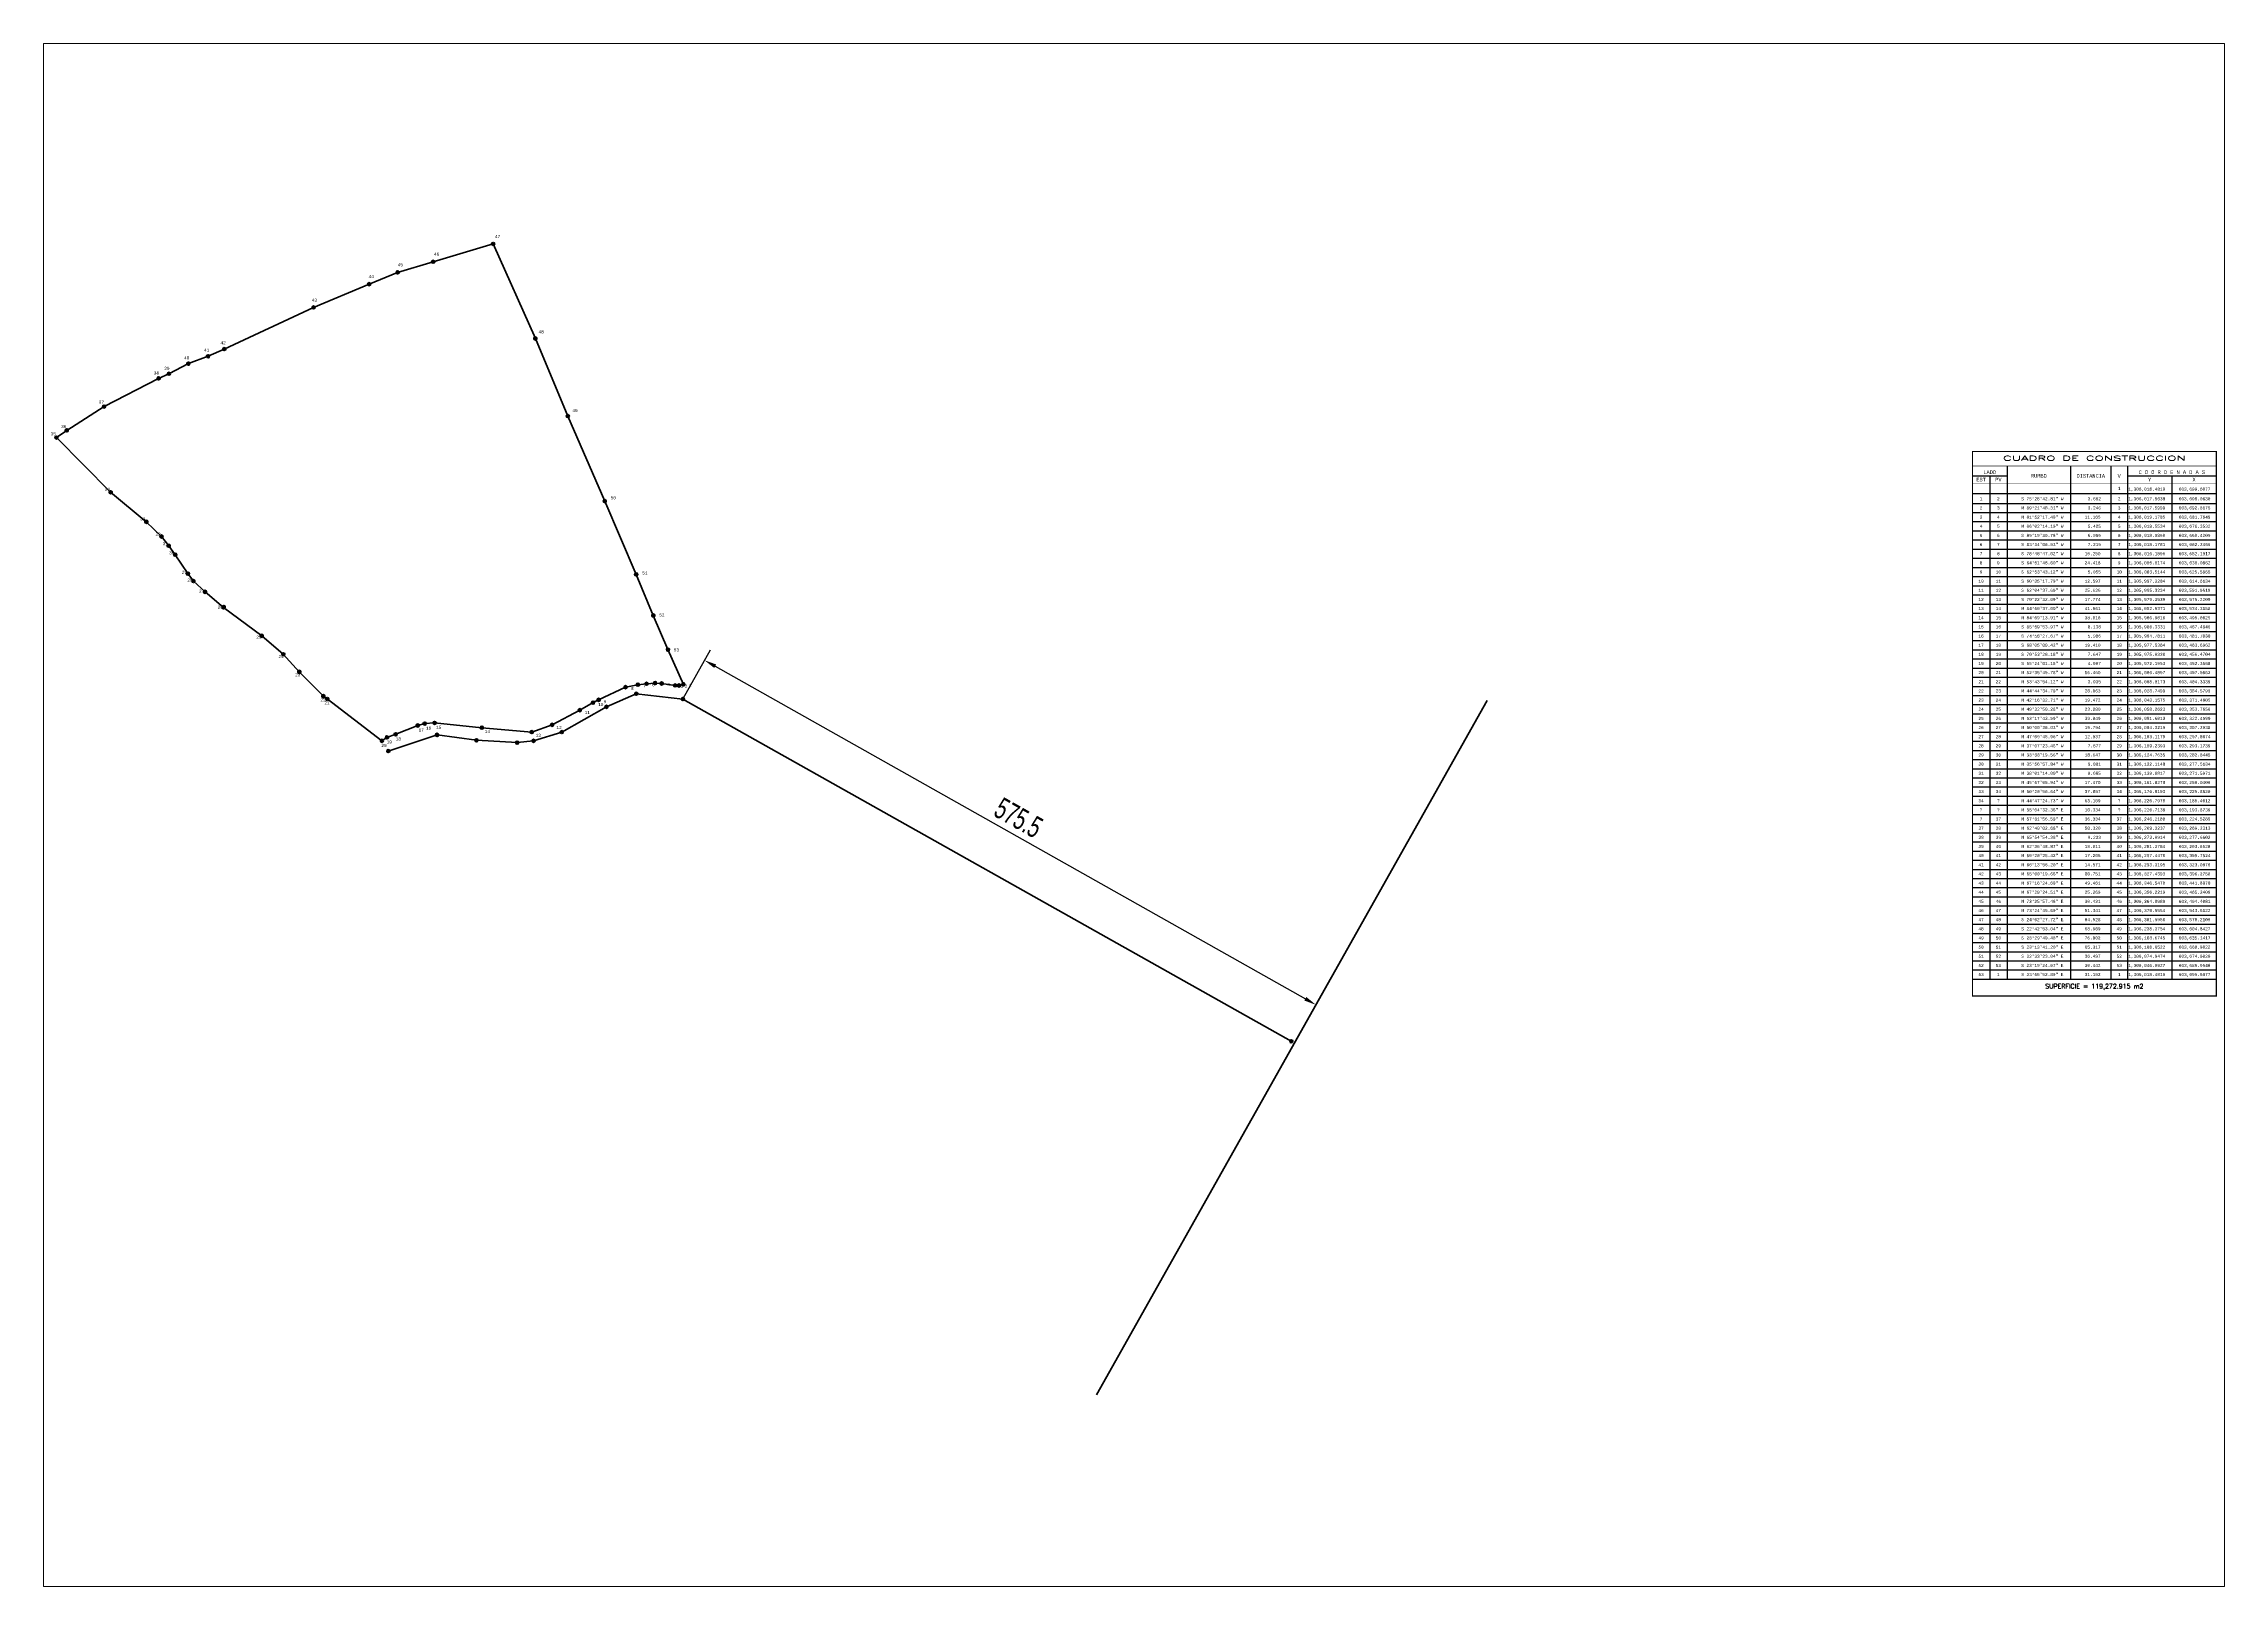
# Paper-space layout 'Layout1' of a CAD drawing. Header units: millimetres. Extents: x 30 to 267, y 21 to 189.
# The model-space entities are those that its viewports show. They can reach past a viewport. Long polylines and large blocks are cut down to what shows.
import ezdxf
from ezdxf.enums import TextEntityAlignment as Align

# ---------------------------------------------------------------- set-up
doc = ezdxf.new("R2010")
doc.units = ezdxf.units.MM
doc.header["$PDMODE"] = 32
doc.header["$PDSIZE"] = 2.5
doc.layers.get('0').update_dxf_attribs({"color": 1, "linetype": 'CONTINUOUS', "lineweight": 100})
doc.layers.get('Defpoints').update_dxf_attribs({"linetype": 'CONTINUOUS'})
for name, color, linetype in [('CVL_CUADCON', 1, 'CONTINUOUS'), ('CVL_CUADCON_LIN', 8, 'CONTINUOUS'), ('CVL_CUADCON_TIT', 1, 'CONTINUOUS'), ('CVL_CUADCON_TX', 2, 'CONTINUOUS'), ('CVL_PUNTO', 2, 'CONTINUOUS'), ('CVL_PUNTO_NUM', 2, 'CONTINUOUS')]:
    doc.layers.add(name, color=color, linetype=linetype)
doc.layers.add('Point', color=5, linetype='CONTINUOUS', lineweight=100)
doc.layers.add('Point_Name', color=1, linetype='CONTINUOUS', lineweight=100)
doc.styles.add('HUECA1', font='hueca1.shx')
doc.styles.add('MONOTXT4', font='monotxt4.shx')
doc.styles.get("Standard").update_dxf_attribs({"font": 'arial.ttf', "width": 0.65})
doc.dimstyles.new('ISO-25', dxfattribs={"dimtxt": 2.5, "dimasz": 2.5, "dimexe": 1.25, "dimexo": 0.625, "dimtad": 1, "dimtxsty": 'Standard', "dimcen": 2.5, "dimadec": 0, "dimazin": 0, "dimtfac": 1, "dimtmove": 0, "dimatfit": 3, "dimfxl": 1, "dimarcsym": 0})

# ---------------------------------------------------------------- blocks, each defined once
blk = doc.blocks.new('*D2')
at = {"color": 6, "lineweight": -2, "transparency": 16777216}
for p, q in [((603699.3, 1306006.8), (603721.9, 1306046.9)), ((603725.7, 1306033.3), (604209.7, 1305760.7)), ((604200.8, 1305724.5), (604223.3, 1305764.6))]:
    blk.add_line(p, q, dxfattribs=at)
at = {"color": 6, "transparency": 16777216}
for points in [[(603726.5, 1306034.8), (603724.9, 1306031.9), (603717, 1306038.2)], [(604210.5, 1305762.2), (604208.9, 1305759.3), (604218.4, 1305755.8)]]:
    blk.add_solid(points, dxfattribs=at)
at = {"layer": 'Defpoints', "color": 0, "transparency": 16777216}
for p in [(603699.3, 1306006.7), (604218.4, 1305755.8), (604200.7, 1305724.4)]:
    blk.add_point(p, dxfattribs=at)
at = {"color": 3, "transparency": 16777216, "insert": (603974.5, 1305909.1), "char_height": 17.5, "attachment_point": 5, "rotation": 330.6159}
blk.add_mtext('575.5', dxfattribs=at)

msp = doc.modelspace()

# ---------------------------------------------------------------- linework, layer by layer
at = {"color": 2, "elevation": 210.46}
msp.add_lwpolyline([(603699.61, 1306018.48), (603696.06, 1306017.56), (603692.82, 1306017.6), (603681.76, 1306019.18), (603676.35, 1306019.55), (603669.42, 1306018.99), (603662.25, 1306018.18), (603652.19, 1306016.19), (603630.09, 1306005.82), (603625.59, 1306003.51), (603614.61, 1305997.33), (603591.96, 1305985.32), (603575.22, 1305979.35), (603534.32, 1305982.94), (603495.6, 1305986.9), (603487.48, 1305986.33), (603481.7, 1305984.78), (603463.7, 1305977.54), (603456.47, 1305975.03), (603452.36, 1305972.2), (603407.51, 1306006.49), (603404.33, 1306008.82), (603384.58, 1306028.75), (603371.48, 1306043.16), (603353.77, 1306058.26), (603322.46, 1306081.6), (603307.29, 1306094.32), (603297.81, 1306103.12), (603293.17, 1306109.24), (603282.84, 1306124.76), (603277.51, 1306132.11), (603271.6, 1306139.68), (603259.04, 1306151.83), (603229.86, 1306176.01), (603185.4, 1306220.8), (603193.87, 1306226.71), (603224.53, 1306246.22), (603269.23, 1306269.32), (603277.66, 1306273.09), (603293.65, 1306281.38), (603309.75, 1306287.45), (603323.09, 1306293.32), (603396.28, 1306327.44), (603441.9, 1306346.55), (603465.24, 1306356.22), (603494.41, 1306364.9), (603543.61, 1306379.56), (603578.21, 1306301.99), (603604.84, 1306238.38), (603635.14, 1306168.67), (603660.9, 1306108.65), (603674.9, 1306074.95), (603686.95, 1306046.99), (603699.61, 1306018.48)], dxfattribs=at)
at = {"color": 3, "elevation": 221.37}
msp.add_lwpolyline([(603457.61, 1305963.83), (603497.57, 1305977.04), (603529.9, 1305972.67), (603563.28, 1305970.72), (603576.74, 1305972.19), (603599.87, 1305979.36), (603636.52, 1306000.08), (603660.98, 1306010.76), (603699.26, 1306006.48), (604198.19, 1305725.89)], dxfattribs=at)
at = {"color": 3}
msp.add_lwpolyline([(604038.31, 1305435.96), (604358.83, 1306005.17)], dxfattribs=at)
at = {"layer": 'CVL_CUADCON', "color": 1, "linetype": 'Continuous', "const_width": 1, "flags": 128}
msp.add_lwpolyline([(604756.85, 1306209.36), (604956.78, 1306209.36), (604956.78, 1305762.94), (604756.85, 1305762.94)], close=True, dxfattribs=at)
at = {"layer": 'CVL_CUADCON', "color": 1, "linetype": 'Continuous', "const_width": 0.375, "flags": 128}
for points in [[(604756.85, 1306197.49), (604956.78, 1306197.49)], [(604756.85, 1306182.94), (604956.78, 1306182.94)], [(604756.85, 1305776.86), (604956.78, 1305776.86)]]:
    msp.add_lwpolyline(points, dxfattribs=at)
at = {"layer": 'CVL_CUADCON_LIN', "color": 8, "linetype": 'Continuous'}
for p, q in [((604785.17, 1306197.49), (604785.17, 1305776.86)), ((604837.35, 1306197.49), (604837.35, 1305776.86)), ((604870.45, 1306197.49), (604870.45, 1305776.86)), ((604883.92, 1306197.49), (604883.92, 1305776.86)), ((604756.85, 1306189.42), (604785.17, 1306189.42)), ((604771, 1306189.42), (604771, 1305776.86)), ((604883.92, 1306189.42), (604956.78, 1306189.42)), ((604920.35, 1306189.42), (604920.35, 1305776.86)), ((604756.85, 1306174.81), (604956.78, 1306174.81)), ((604756.85, 1306166.86), (604956.78, 1306166.86)), ((604756.85, 1306159.36), (604956.78, 1306159.36)), ((604756.85, 1306151.86), (604956.78, 1306151.86)), ((604756.85, 1306144.36), (604956.78, 1306144.36)), ((604756.85, 1306136.86), (604956.78, 1306136.86)), ((604756.85, 1306129.36), (604956.78, 1306129.36)), ((604756.85, 1306121.86), (604956.78, 1306121.86)), ((604756.85, 1306114.36), (604956.78, 1306114.36)), ((604756.85, 1306106.86), (604956.78, 1306106.86)), ((604756.85, 1306099.36), (604956.78, 1306099.36)), ((604756.85, 1306091.86), (604956.78, 1306091.86)), ((604756.85, 1306084.36), (604956.78, 1306084.36)), ((604756.85, 1306076.86), (604956.78, 1306076.86)), ((604756.85, 1306069.36), (604956.78, 1306069.36)), ((604756.85, 1306061.86), (604956.78, 1306061.86)), ((604756.85, 1306054.36), (604956.78, 1306054.36)), ((604756.85, 1306046.86), (604956.78, 1306046.86)), ((604756.85, 1306039.36), (604956.78, 1306039.36)), ((604756.85, 1306031.86), (604956.78, 1306031.86)), ((604756.85, 1306024.36), (604956.78, 1306024.36)), ((604756.85, 1306016.86), (604956.78, 1306016.86)), ((604756.85, 1306009.36), (604956.78, 1306009.36)), ((604756.85, 1306001.86), (604956.78, 1306001.86)), ((604756.85, 1305994.36), (604956.78, 1305994.36)), ((604756.85, 1305986.86), (604956.78, 1305986.86)), ((604756.85, 1305979.36), (604956.78, 1305979.36)), ((604756.85, 1305971.86), (604956.78, 1305971.86)), ((604756.85, 1305964.36), (604956.78, 1305964.36)), ((604756.85, 1305956.86), (604956.78, 1305956.86)), ((604756.85, 1305949.36), (604956.78, 1305949.36)), ((604756.85, 1305941.86), (604956.78, 1305941.86)), ((604756.85, 1305934.36), (604956.78, 1305934.36)), ((604756.85, 1305926.86), (604956.78, 1305926.86)), ((604756.85, 1305919.36), (604956.78, 1305919.36)), ((604756.85, 1305911.86), (604956.78, 1305911.86)), ((604756.85, 1305904.36), (604956.78, 1305904.36)), ((604756.85, 1305896.86), (604956.78, 1305896.86)), ((604756.85, 1305889.36), (604956.78, 1305889.36)), ((604756.85, 1305881.86), (604956.78, 1305881.86)), ((604756.85, 1305874.36), (604956.78, 1305874.36)), ((604756.85, 1305866.86), (604956.78, 1305866.86)), ((604756.85, 1305859.36), (604956.78, 1305859.36)), ((604756.85, 1305851.86), (604956.78, 1305851.86)), ((604756.85, 1305844.36), (604956.78, 1305844.36)), ((604756.85, 1305836.86), (604956.78, 1305836.86)), ((604756.85, 1305829.36), (604956.78, 1305829.36)), ((604756.85, 1305821.86), (604956.78, 1305821.86)), ((604756.85, 1305814.36), (604956.78, 1305814.36)), ((604756.85, 1305806.86), (604956.78, 1305806.86)), ((604756.85, 1305799.36), (604956.78, 1305799.36)), ((604756.85, 1305791.86), (604956.78, 1305791.86)), ((604756.85, 1305784.36), (604956.78, 1305784.36)), ((604756.85, 1305776.86), (604956.78, 1305776.86))]:
    msp.add_line(p, q, dxfattribs=at)
at = {"layer": 'CVL_PUNTO', "color": 2}
for p in [(603543.61, 1306379.56), (603494.41, 1306364.9), (603441.9, 1306346.55), (603465.24, 1306356.22), (603396.28, 1306327.44), (603309.75, 1306287.45), (603323.09, 1306293.32), (603578.21, 1306301.99), (603269.23, 1306269.32), (603277.66, 1306273.09), (603293.65, 1306281.38), (603224.53, 1306246.22), (603604.84, 1306238.38), (603185.4, 1306220.8), (603193.87, 1306226.71), (603229.86, 1306176.01), (603635.14, 1306168.67), (603259.04, 1306151.83), (603271.6, 1306139.68), (603277.51, 1306132.11), (603282.84, 1306124.76), (603293.17, 1306109.24), (603660.9, 1306108.65), (603297.81, 1306103.12), (603307.29, 1306094.32), (603322.46, 1306081.6), (603674.9, 1306074.95), (603353.77, 1306058.26), (603371.48, 1306043.16), (603686.95, 1306046.99), (603384.58, 1306028.75), (603662.25, 1306018.18), (603669.42, 1306018.99), (603676.35, 1306019.55), (603681.76, 1306019.18), (603692.82, 1306017.6), (603696.06, 1306017.56), (603699.61, 1306018.48), (603404.33, 1306008.82), (603407.51, 1306006.49), (603625.59, 1306003.51), (603630.09, 1306005.82), (603652.19, 1306016.19), (603481.7, 1305984.78), (603487.48, 1305986.33), (603495.6, 1305986.9), (603534.32, 1305982.94), (603591.96, 1305985.32), (603614.61, 1305997.33), (603452.36, 1305972.2), (603456.47, 1305975.03), (603463.7, 1305977.54), (603575.22, 1305979.35)]:
    msp.add_point(p, dxfattribs=at)
at = {"layer": 'Point'}
for p in [(603543.61, 1306379.56, 235.06), (603494.41, 1306364.9, 226.21), (603441.9, 1306346.55, 227.2), (603465.24, 1306356.22, 225.77), (603396.28, 1306327.44, 230.63), (603309.75, 1306287.45, 242.29), (603323.09, 1306293.32, 239.39), (603578.21, 1306301.99, 221.86), (603269.23, 1306269.32, 246.56), (603277.66, 1306273.09, 246.14), (603293.65, 1306281.38, 246.03), (603224.53, 1306246.22, 252.56), (603604.84, 1306238.38, 218.76), (603185.4, 1306220.8, 247.99), (603193.87, 1306226.71, 248), (603229.86, 1306176.01, 245.76), (603635.14, 1306168.67, 216.24), (603259.04, 1306151.83, 247.14), (603259.24, 1306151.69, 246.97), (603271.6, 1306139.68, 246.84), (603277.51, 1306132.11, 246.8), (603282.84, 1306124.76, 246.65), (603293.17, 1306109.24, 246.89), (603660.9, 1306108.65, 214.28), (603297.81, 1306103.12, 247.42), (603307.29, 1306094.32, 247.28), (603322.46, 1306081.6, 246.47), (603322.64, 1306081.95, 245.91), (603674.9, 1306074.95, 212.68), (603353.77, 1306058.26, 238.34), (603371.48, 1306043.16, 234.73), (603686.95, 1306046.99, 211.89), (603384.58, 1306028.75, 232.01), (603662.25, 1306018.18, 211.23), (603669.42, 1306018.99, 211.18), (603676.35, 1306019.55, 210.84), (603681.76, 1306019.18, 211.02), (603692.82, 1306017.6, 210.93), (603696.06, 1306017.56, 209.39), (603699.61, 1306018.48, 210.46), (603404.33, 1306008.82, 229.24), (603407.51, 1306006.49, 228.52), (603625.59, 1306003.51, 211.71), (603630.09, 1306005.82, 211.52), (603636.52, 1306000.08, 210.68), (603652.19, 1306016.19, 211.24), (603660.98, 1306010.76, 208.93), (603699.26, 1306006.48, 209.81), (603481.7, 1305984.78, 222.25), (603487.48, 1305986.33, 221.97), (603495.6, 1305986.9, 221.59), (603534.32, 1305982.94, 219.13), (603591.96, 1305985.32, 215.15), (603614.61, 1305997.33, 213.28), (603452.36, 1305972.2, 223.56), (603456.47, 1305975.03, 223.45), (603457.61, 1305963.83, 221.37), (603463.7, 1305977.54, 223.4), (603497.57, 1305977.04, 218.18), (603497.58, 1305977.1, 218.19), (603529.9, 1305972.67, 216.4), (603563.28, 1305970.72, 214.17), (603575.22, 1305979.35, 216.71), (603576.74, 1305972.19, 213.37), (603599.87, 1305979.36, 208.75), (604198.19, 1305725.89, 199.54)]:
    msp.add_point(p, dxfattribs=at)

# ---------------------------------------------------------------- texts
at = {"layer": 'CVL_CUADCON_TIT', "color": 1, "style": 'HUECA1', "width": 1.758658}
msp.add_text('CUADRO DE CONSTRUCCION', height=3.75, dxfattribs=at).set_placement((604781.85, 1306201.94), (604931.78, 1306201.94), align=Align.FIT)
at = {"layer": 'CVL_CUADCON_TIT', "color": 1, "style": 'MONOTXT4'}
for s, p in [('EST', (604763.92, 1306184.85)), ('LADO', (604771, 1306190.94)), ('PV', (604778.1, 1306184.85)), ('C O O R D E N A D A S', (604920.35, 1306190.94)), ('Y', (604902.15, 1306184.85)), ('X', (604938.57, 1306184.85))]:
    msp.add_text(s, height=3, dxfattribs=at).set_placement(p, align=Align.CENTER)
at = {"layer": 'CVL_CUADCON_TIT', "color": 1}
for s, height, style, p in [('RUMBO', 3, 'MONOTXT4', (604811.27, 1306189.41)), ('DISTANCIA', 3, 'MONOTXT4', (604853.9, 1306189.41)), ('V', 3, 'MONOTXT4', (604877.2, 1306189.41)), ('SUPERFICIE = 119,272.915 m2', 3.75, 'HUECA1', (604856.81, 1305770.44))]:
    msp.add_text(s, height=height, dxfattribs=dict(at, style=style)).set_placement(p, align=Align.MIDDLE)
at = {"layer": 'CVL_CUADCON_TX', "color": 2, "style": 'MONOTXT4'}
for s, p in [('1', (604877.19, 1306177.93)), ('2', (604763.92, 1306161.86)), ('1', (604763.92, 1306169.36)), ('3', (604778.08, 1306161.86)), ('2', (604778.08, 1306169.36)), ('3', (604877.19, 1306161.86)), ('2', (604877.19, 1306169.36)), ('4', (604763.92, 1306146.86)), ('3', (604763.92, 1306154.36)), ('4', (604778.08, 1306154.36)), ('5', (604778.08, 1306146.86)), ('4', (604877.19, 1306154.36)), ('5', (604877.19, 1306146.86)), ('5', (604763.92, 1306139.36)), ('6', (604763.92, 1306131.86)), ('7', (604763.92, 1306124.36)), ('8', (604778.08, 1306124.36)), ('6', (604778.08, 1306139.36)), ('7', (604778.08, 1306131.86)), ('8', (604877.19, 1306124.36)), ('6', (604877.19, 1306139.36)), ('7', (604877.19, 1306131.86)), ('8', (604763.92, 1306116.86)), ('9', (604763.92, 1306109.36)), ('10', (604778.08, 1306109.36)), ('9', (604778.08, 1306116.86)), ('10', (604877.19, 1306109.36)), ('9', (604877.19, 1306116.86)), ('10', (604763.92, 1306101.86)), ('11', (604763.92, 1306094.36)), ('11', (604778.08, 1306101.86)), ('12', (604778.08, 1306094.36)), ('11', (604877.19, 1306101.86)), ('12', (604877.19, 1306094.36)), ('12', (604763.92, 1306086.86)), ('13', (604763.92, 1306079.36)), ('14', (604763.92, 1306071.86)), ('13', (604778.08, 1306086.86)), ('14', (604778.08, 1306079.36)), ('15', (604778.08, 1306071.86)), ('13', (604877.19, 1306086.86)), ('14', (604877.19, 1306079.36)), ('15', (604877.19, 1306071.86)), ('15', (604763.92, 1306064.36)), ('16', (604763.92, 1306056.86)), ('16', (604778.08, 1306064.36)), ('17', (604778.08, 1306056.86)), ('16', (604877.19, 1306064.36)), ('17', (604877.19, 1306056.86)), ('17', (604763.92, 1306049.36)), ('18', (604763.92, 1306041.86)), ('19', (604763.92, 1306034.36)), ('20', (604778.08, 1306034.36)), ('18', (604778.08, 1306049.36)), ('19', (604778.08, 1306041.86)), ('20', (604877.19, 1306034.36)), ('18', (604877.19, 1306049.36)), ('19', (604877.19, 1306041.86)), ('20', (604763.92, 1306026.86)), ('21', (604763.92, 1306019.36)), ('21', (604778.08, 1306026.86)), ('22', (604778.08, 1306019.36)), ('21', (604877.19, 1306026.86)), ('22', (604877.19, 1306019.36)), ('22', (604763.92, 1306011.86)), ('23', (604763.92, 1306004.36)), ('23', (604778.08, 1306011.86)), ('24', (604778.08, 1306004.36)), ('23', (604877.19, 1306011.86)), ('24', (604877.19, 1306004.36)), ('24', (604763.92, 1305996.86)), ('25', (604763.92, 1305989.36)), ('26', (604763.92, 1305981.86)), ('25', (604778.08, 1305996.86)), ('26', (604778.08, 1305989.36)), ('27', (604778.08, 1305981.86)), ('25', (604877.19, 1305996.86)), ('26', (604877.19, 1305989.36)), ('27', (604877.19, 1305981.86)), ('27', (604763.92, 1305974.36)), ('28', (604763.92, 1305966.86)), ('28', (604778.08, 1305974.36)), ('29', (604778.08, 1305966.86)), ('28', (604877.19, 1305974.36)), ('29', (604877.19, 1305966.86)), ('30', (604763.92, 1305951.86)), ('31', (604763.92, 1305944.36)), ('29', (604763.92, 1305959.36)), ('30', (604778.08, 1305959.36)), ('31', (604778.08, 1305951.86)), ('32', (604778.08, 1305944.36)), ('30', (604877.19, 1305959.36)), ('31', (604877.19, 1305951.86)), ('32', (604877.19, 1305944.36)), ('32', (604763.92, 1305936.86)), ('33', (604763.92, 1305929.36)), ('33', (604778.08, 1305936.86)), ('34', (604778.08, 1305929.36)), ('33', (604877.19, 1305936.86)), ('34', (604877.19, 1305929.36)), ('34', (604763.92, 1305921.86)), ('?', (604763.92, 1305914.36)), ('?', (604778.08, 1305921.86)), ('?', (604778.08, 1305914.36)), ('?', (604877.19, 1305921.86)), ('?', (604877.19, 1305914.36)), ('37', (604763.92, 1305899.36)), ('38', (604763.92, 1305891.86)), ('?', (604763.92, 1305906.86)), ('37', (604778.08, 1305906.86)), ('38', (604778.08, 1305899.36)), ('39', (604778.08, 1305891.86)), ('37', (604877.19, 1305906.86)), ('38', (604877.19, 1305899.36)), ('39', (604877.19, 1305891.86)), ('40', (604763.92, 1305876.86)), ('39', (604763.92, 1305884.36)), ('40', (604778.08, 1305884.36)), ('41', (604778.08, 1305876.86)), ('40', (604877.19, 1305884.36)), ('41', (604877.19, 1305876.86)), ('41', (604763.92, 1305869.36)), ('42', (604763.92, 1305861.86)), ('42', (604778.08, 1305869.36)), ('43', (604778.08, 1305861.86)), ('42', (604877.19, 1305869.36)), ('43', (604877.19, 1305861.86)), ('43', (604763.92, 1305854.36)), ('44', (604763.92, 1305846.86)), ('45', (604763.92, 1305839.36)), ('44', (604778.08, 1305854.36)), ('45', (604778.08, 1305846.86)), ('46', (604778.08, 1305839.36)), ('44', (604877.19, 1305854.36)), ('45', (604877.19, 1305846.86)), ('46', (604877.19, 1305839.36)), ('46', (604763.92, 1305831.86)), ('47', (604763.92, 1305824.36)), ('47', (604778.08, 1305831.86)), ('48', (604778.08, 1305824.36)), ('47', (604877.19, 1305831.86)), ('48', (604877.19, 1305824.36)), ('48', (604763.92, 1305816.86)), ('49', (604763.92, 1305809.36)), ('50', (604763.92, 1305801.86)), ('49', (604778.08, 1305816.86)), ('50', (604778.08, 1305809.36)), ('51', (604778.08, 1305801.86)), ('49', (604877.19, 1305816.86)), ('50', (604877.19, 1305809.36)), ('51', (604877.19, 1305801.86)), ('51', (604763.92, 1305794.36)), ('52', (604763.92, 1305786.86)), ('52', (604778.08, 1305794.36)), ('53', (604778.08, 1305786.86)), ('52', (604877.19, 1305794.36)), ('53', (604877.19, 1305786.86)), ('53', (604763.92, 1305779.36)), ('1', (604778.08, 1305779.36)), ('1', (604877.19, 1305779.36))]:
    msp.add_text(s, height=2.5, dxfattribs=at).set_placement(p, align=Align.CENTER)
for s, p in [('1,306,018.4819', (604884.65, 1306177.31)), ('603,699.6077', (604926.07, 1306177.31)), ('S 75%%d28\'42.81" W', (604796.85, 1306169.36)), ('N 89%%d21\'48.31" W', (604796.85, 1306161.86)), ('3.662', (604851.4, 1306169.36)), ('3.246', (604851.4, 1306161.86)), ('1,306,017.5638', (604884.65, 1306169.36)), ('1,306,017.5999', (604884.65, 1306161.86)), ('603,696.0630', (604926.07, 1306169.36)), ('603,692.8175', (604926.07, 1306161.86)), ('N 81%%d52\'17.49" W', (604796.85, 1306154.36)), ('N 86%%d02\'14.19" W', (604796.85, 1306146.86)), ('11.165', (604848.9, 1306154.36)), ('5.425', (604851.4, 1306146.86)), ('1,306,019.1785', (604884.65, 1306154.36)), ('1,306,019.5534', (604884.65, 1306146.86)), ('603,681.7649', (604926.07, 1306154.36)), ('603,676.3532', (604926.07, 1306146.86)), ('S 85%%d19\'39.78" W', (604796.85, 1306139.36)), ('S 83%%d34\'06.93" W', (604796.85, 1306131.86)), ('S 78%%d48\'47.02" W', (604796.85, 1306124.36)), ('10.250', (604848.9, 1306124.36)), ('6.956', (604851.4, 1306139.36)), ('7.219', (604851.4, 1306131.86)), ('1,306,018.9868', (604884.65, 1306139.36)), ('1,306,018.1781', (604884.65, 1306131.86)), ('1,306,016.1896', (604884.65, 1306124.36)), ('603,669.4205', (604926.07, 1306139.36)), ('603,662.2466', (604926.07, 1306131.86)), ('603,652.1917', (604926.07, 1306124.36)), ('S 64%%d51\'48.60" W', (604796.85, 1306116.86)), ('S 62%%d53\'43.12" W', (604796.85, 1306109.36)), ('24.418', (604848.9, 1306116.86)), ('5.055', (604851.4, 1306109.36)), ('1,306,005.8174', (604884.65, 1306116.86)), ('1,306,003.5144', (604884.65, 1306109.36)), ('603,630.0862', (604926.07, 1306116.86)), ('603,625.5865', (604926.07, 1306109.36)), ('S 60%%d35\'17.79" W', (604796.85, 1306101.86)), ('S 62%%d04\'37.69" W', (604796.85, 1306094.36)), ('S 70%%d22\'32.09" W', (604796.85, 1306086.86)), ('25.636', (604848.9, 1306094.36)), ('12.597', (604848.9, 1306101.86)), ('1,305,997.3284', (604884.65, 1306101.86)), ('1,305,985.3234', (604884.65, 1306094.36)), ('603,614.6134', (604926.07, 1306101.86)), ('603,591.9619', (604926.07, 1306094.36)), ('N 84%%d59\'37.00" W', (604796.85, 1306079.36)), ('N 84%%d09\'13.91" W', (604796.85, 1306071.86)), ('41.061', (604848.9, 1306079.36)), ('38.916', (604848.9, 1306071.86)), ('17.774', (604848.9, 1306086.86)), ('1,305,979.3539', (604884.65, 1306086.86)), ('1,305,982.9371', (604884.65, 1306079.36)), ('1,305,986.9010', (604884.65, 1306071.86)), ('603,575.2200', (604926.07, 1306086.86)), ('603,534.3158', (604926.07, 1306079.36)), ('603,495.6025', (604926.07, 1306071.86)), ('S 85%%d59\'53.97" W', (604796.85, 1306064.36)), ('S 74%%d58\'27.67" W', (604796.85, 1306056.86)), ('5.986', (604851.4, 1306056.86)), ('8.138', (604851.4, 1306064.36)), ('1,305,986.3331', (604884.65, 1306064.36)), ('1,305,984.7811', (604884.65, 1306056.86)), ('603,487.4846', (604926.07, 1306064.36)), ('603,481.7030', (604926.07, 1306056.86)), ('S 68%%d05\'00.42" W', (604796.85, 1306049.36)), ('S 70%%d53\'28.18" W', (604796.85, 1306041.86)), ('S 55%%d24\'01.16" W', (604796.85, 1306034.36)), ('19.410', (604848.9, 1306049.36)), ('4.997', (604851.4, 1306034.36)), ('7.647', (604851.4, 1306041.86)), ('1,305,977.5364', (604884.65, 1306049.36)), ('1,305,975.0330', (604884.65, 1306041.86)), ('1,305,972.1953', (604884.65, 1306034.36)), ('603,463.6962', (604926.07, 1306049.36)), ('603,456.4704', (604926.07, 1306041.86)), ('603,452.3568', (604926.07, 1306034.36)), ('N 52%%d35\'49.78" W', (604796.85, 1306026.86)), ('N 53%%d43\'54.12" W', (604796.85, 1306019.36)), ('56.460', (604848.9, 1306026.86)), ('3.935', (604851.4, 1306019.36)), ('1,306,006.4897', (604884.65, 1306026.86)), ('1,306,008.8173', (604884.65, 1306019.36)), ('603,407.5062', (604926.07, 1306026.86)), ('603,404.3339', (604926.07, 1306019.36)), ('N 44%%d44\'34.79" W', (604796.85, 1306011.86)), ('N 42%%d16\'32.71" W', (604796.85, 1306004.36)), ('28.063', (604848.9, 1306011.86)), ('19.472', (604848.9, 1306004.36)), ('1,306,028.7499', (604884.65, 1306011.86)), ('1,306,043.1575', (604884.65, 1306004.36)), ('603,384.5793', (604926.07, 1306011.86)), ('603,371.4805', (604926.07, 1306004.36)), ('N 49%%d32\'50.28" W', (604796.85, 1305996.86)), ('N 53%%d17\'43.59" W', (604796.85, 1305989.36)), ('N 50%%d00\'36.03" W', (604796.85, 1305981.86)), ('39.049', (604848.9, 1305989.36)), ('23.280', (604848.9, 1305996.86)), ('19.794', (604848.9, 1305981.86)), ('1,306,058.2623', (604884.65, 1305996.86)), ('1,306,081.6013', (604884.65, 1305989.36)), ('1,306,094.3219', (604884.65, 1305981.86)), ('603,353.7656', (604926.07, 1305996.86)), ('603,322.4590', (604926.07, 1305989.36)), ('603,307.2938', (604926.07, 1305981.86)), ('N 47%%d09\'45.96" W', (604796.85, 1305974.36)), ('N 37%%d07\'23.46" W', (604796.85, 1305966.86)), ('12.937', (604848.9, 1305974.36)), ('7.677', (604851.4, 1305966.86)), ('1,306,103.1179', (604884.65, 1305974.36)), ('1,306,109.2393', (604884.65, 1305966.86)), ('603,297.8074', (604926.07, 1305974.36)), ('603,293.1739', (604926.07, 1305966.86)), ('N 33%%d38\'19.56" W', (604796.85, 1305959.36)), ('N 35%%d56\'57.84" W', (604796.85, 1305951.86)), ('N 38%%d01\'14.00" W', (604796.85, 1305944.36)), ('18.647', (604848.9, 1305959.36)), ('9.081', (604851.4, 1305951.86)), ('9.605', (604851.4, 1305944.36)), ('1,306,124.7635', (604884.65, 1305959.36)), ('1,306,132.1148', (604884.65, 1305951.86)), ('1,306,139.6817', (604884.65, 1305944.36)), ('603,282.8445', (604926.07, 1305959.36)), ('603,277.5134', (604926.07, 1305951.86)), ('603,271.5971', (604926.07, 1305944.36)), ('N 45%%d57\'05.94" W', (604796.85, 1305936.86)), ('N 50%%d20\'56.64" W', (604796.85, 1305929.36)), ('37.897', (604848.9, 1305929.36)), ('17.470', (604848.9, 1305936.86)), ('1,306,151.8278', (604884.65, 1305936.86)), ('1,306,176.0103', (604884.65, 1305929.36)), ('603,259.0406', (604926.07, 1305936.86)), ('603,229.8620', (604926.07, 1305929.36)), ('N 44%%d47\'24.73" W', (604796.85, 1305921.86)), ('N 55%%d04\'32.36" E', (604796.85, 1305914.36)), ('63.109', (604848.9, 1305921.86)), ('10.334', (604848.9, 1305914.36)), ('1,306,220.7978', (604884.65, 1305921.86)), ('1,306,226.7138', (604884.65, 1305914.36)), ('603,185.4012', (604926.07, 1305921.86)), ('603,193.8739', (604926.07, 1305914.36)), ('N 57%%d31\'56.59" E', (604796.85, 1305906.86)), ('N 62%%d40\'02.68" E', (604796.85, 1305899.36)), ('N 65%%d54\'54.38" E', (604796.85, 1305891.86)), ('36.334', (604848.9, 1305906.86)), ('50.320', (604848.9, 1305899.36)), ('9.233', (604851.4, 1305891.86)), ('1,306,246.2188', (604884.65, 1305906.86)), ('1,306,269.3237', (604884.65, 1305899.36)), ('1,306,273.0914', (604884.65, 1305891.86)), ('603,224.5289', (604926.07, 1305906.86)), ('603,269.2313', (604926.07, 1305899.36)), ('603,277.6602', (604926.07, 1305891.86)), ('N 62%%d36\'48.87" E', (604796.85, 1305884.36)), ('N 69%%d20\'25.42" E', (604796.85, 1305876.86)), ('18.011', (604848.9, 1305884.36)), ('17.206', (604848.9, 1305876.86)), ('1,306,281.3764', (604884.65, 1305884.36)), ('1,306,287.4470', (604884.65, 1305876.86)), ('603,293.6528', (604926.07, 1305884.36)), ('603,309.7524', (604926.07, 1305876.86)), ('N 66%%d13\'56.20" E', (604796.85, 1305869.36)), ('N 65%%d00\'19.66" E', (604796.85, 1305861.86)), ('N 67%%d16\'24.69" E', (604796.85, 1305854.36)), ('80.751', (604848.9, 1305861.86)), ('14.571', (604848.9, 1305869.36)), ('1,306,293.3195', (604884.65, 1305869.36)), ('1,306,327.4393', (604884.65, 1305861.86)), ('603,323.0876', (604926.07, 1305869.36)), ('603,396.2758', (604926.07, 1305861.86)), ('N 67%%d29\'24.51" E', (604796.85, 1305846.86)), ('N 73%%d25\'57.48" E', (604796.85, 1305839.36)), ('49.461', (604848.9, 1305854.36)), ('30.431', (604848.9, 1305839.36)), ('25.269', (604848.9, 1305846.86)), ('1,306,346.5478', (604884.65, 1305854.36)), ('1,306,356.2219', (604884.65, 1305846.86)), ('1,306,364.8989', (604884.65, 1305839.36)), ('603,441.8970', (604926.07, 1305854.36)), ('603,465.2409', (604926.07, 1305846.86)), ('603,494.4081', (604926.07, 1305839.36)), ('S 24%%d02\'27.72" E', (604796.85, 1305824.36)), ('N 73%%d24\'45.69" E', (604796.85, 1305831.86)), ('51.341', (604848.9, 1305831.86)), ('84.928', (604848.9, 1305824.36)), ('1,306,379.5554', (604884.65, 1305831.86)), ('1,306,301.9950', (604884.65, 1305824.36)), ('603,543.6122', (604926.07, 1305831.86)), ('603,578.2109', (604926.07, 1305824.36)), ('S 22%%d42\'53.04" E', (604796.85, 1305816.86)), ('S 23%%d29\'40.48" E', (604796.85, 1305809.36)), ('S 23%%d13\'41.20" E', (604796.85, 1305801.86)), ('68.969', (604848.9, 1305816.86)), ('65.317', (604848.9, 1305801.86)), ('76.002', (604848.9, 1305809.36)), ('1,306,238.3754', (604884.65, 1305816.86)), ('1,306,168.6745', (604884.65, 1305809.36)), ('1,306,108.6522', (604884.65, 1305801.86)), ('603,604.8427', (604926.07, 1305816.86)), ('603,635.1417', (604926.07, 1305809.36)), ('603,660.9022', (604926.07, 1305801.86)), ('S 22%%d33\'23.04" E', (604796.85, 1305794.36)), ('S 23%%d19\'24.67" E', (604796.85, 1305786.86)), ('36.497', (604848.9, 1305794.36)), ('30.442', (604848.9, 1305786.86)), ('1,306,074.9474', (604884.65, 1305794.36)), ('1,306,046.9927', (604884.65, 1305786.86)), ('603,674.9020', (604926.07, 1305794.36)), ('603,686.9548', (604926.07, 1305786.86)), ('S 23%%d55\'52.89" E', (604796.85, 1305779.36)), ('31.192', (604848.9, 1305779.36)), ('1,306,018.4819', (604884.65, 1305779.36)), ('603,699.6077', (604926.07, 1305779.36))]:
    msp.add_text(s, height=2.5, dxfattribs=at).set_placement(p)
at = {"layer": 'CVL_PUNTO_NUM', "color": 2, "style": 'MONOTXT4'}
for s, p in [('47', (603545.06, 1306384.34)), ('45', (603465.28, 1306361.22)), ('46', (603495.02, 1306369.86)), ('44', (603441.44, 1306351.53)), ('43', (603394.77, 1306332.21)), ('48', (603580.82, 1306306.26)), ('40', (603290.09, 1306284.88)), ('41', (603306.43, 1306291.19)), ('42', (603320, 1306297.26)), ('38', (603265.32, 1306272.44)), ('39', (603273.86, 1306276.34)), ('37', (603220.15, 1306248.64)), ('49', (603608.6, 1306241.67)), ('35', (603180.73, 1306222.59)), ('36', (603189.26, 1306228.64)), ('34', (603225.03, 1306177.29)), ('50', (603639.91, 1306170.19)), ('33', (603254.12, 1306152.73)), ('32', (603266.64, 1306140.34)), ('31', (603272.54, 1306132.59)), ('30', (603277.85, 1306125.05)), ('29', (603288.18, 1306109.09)), ('51', (603665.9, 1306108.51)), ('28', (603292.82, 1306102.78)), ('27', (603302.33, 1306093.69)), ('26', (603317.59, 1306080.47)), ('52', (603679.82, 1306074.03)), ('25', (603349.31, 1306055.99)), ('24', (603367.52, 1306040.1)), ('53', (603691.74, 1306045.55)), ('23', (603381.19, 1306025.08)), ('7', (603666.75, 1306016)), ('6', (603673.96, 1306016.89)), ('5', (603680.92, 1306017.52)), ('4', (603686.35, 1306017.18)), ('3', (603697.43, 1306015.66)), ('2', (603700.68, 1306015.65)), ('1', (603704.24, 1306016.6)), ('22', (603401.89, 1306004.46)), ('21', (603405.2, 1306002.05)), ('10', (603629.72, 1306000.7)), ('9', (603634.28, 1306003.09)), ('8', (603656.63, 1306013.89)), ('17', (603482.4, 1305979.83)), ('16', (603488.41, 1305981.42)), ('15', (603496.83, 1305982.05)), ('12', (603595.49, 1305981.78)), ('11', (603618.57, 1305994.27)), ('20', (603451.97, 1305967.21)), ('19', (603456.22, 1305970.04)), ('18', (603463.71, 1305972.54)), ('14', (603536.69, 1305978.54)), ('13', (603578.41, 1305975.5))]:
    msp.add_text(s, height=2.5, dxfattribs=at).set_placement(p)
at = {"layer": 'Point_Name'}
for s, p in [('p49', (603543.61, 1306379.81)), ('p48', (603494.41, 1306365.15)), ('p46', (603441.9, 1306346.8)), ('p47', (603465.24, 1306356.47)), ('p45', (603396.28, 1306327.69)), ('p43', (603309.75, 1306287.7)), ('p44', (603323.09, 1306293.57)), ('p50', (603578.21, 1306302.24)), ('p40', (603269.23, 1306269.57)), ('p41', (603277.66, 1306273.34)), ('p42', (603293.65, 1306281.63)), ('p39', (603224.53, 1306246.47)), ('p51', (603604.84, 1306238.63)), ('p37', (603185.4, 1306221.05)), ('p38', (603193.87, 1306226.96)), ('p36', (603229.86, 1306176.26)), ('p52', (603635.14, 1306168.92)), ('p35', (603259.04, 1306152.08)), ('p34', (603259.24, 1306151.94)), ('p33', (603271.6, 1306139.93)), ('p32', (603277.51, 1306132.36)), ('p31', (603282.84, 1306125.01)), ('p30', (603293.17, 1306109.49)), ('p53', (603660.9, 1306108.9)), ('p29', (603297.81, 1306103.37)), ('p28', (603307.29, 1306094.57)), ('p27', (603322.46, 1306081.85)), ('p26', (603322.64, 1306082.2)), ('p54', (603674.9, 1306075.2)), ('p25', (603353.77, 1306058.51)), ('p24', (603371.48, 1306043.41)), ('p55', (603686.95, 1306047.24)), ('p23', (603384.58, 1306029)), ('p7', (603662.25, 1306018.43)), ('p6', (603669.42, 1306019.24)), ('p5', (603676.35, 1306019.8)), ('p4', (603681.76, 1306019.43)), ('p3', (603692.82, 1306017.85)), ('p2', (603696.06, 1306017.81)), ('p1', (603699.61, 1306018.73)), ('p22', (603404.33, 1306009.07)), ('p21', (603407.51, 1306006.74)), ('p10', (603625.59, 1306003.76)), ('p9', (603630.09, 1306006.07)), ('p63', (603636.52, 1306000.33)), ('p8', (603652.19, 1306016.44)), ('p64', (603660.98, 1306011.01)), ('p65', (603699.26, 1306006.73)), ('p17', (603481.7, 1305985.03)), ('p16', (603487.48, 1305986.58)), ('p15', (603495.6, 1305987.15)), ('p14', (603534.32, 1305983.19)), ('p12', (603591.96, 1305985.57)), ('p11', (603614.61, 1305997.58)), ('p20', (603452.36, 1305972.45)), ('p19', (603456.47, 1305975.28)), ('p56', (603457.61, 1305964.08)), ('p18', (603463.7, 1305977.79)), ('p58', (603497.57, 1305977.29)), ('p57', (603497.58, 1305977.35)), ('p59', (603529.9, 1305972.92)), ('p60', (603563.28, 1305970.97)), ('p13', (603575.22, 1305979.6)), ('p61', (603576.74, 1305972.44)), ('p62', (603599.87, 1305979.61)), ('p66', (604198.19, 1305726.14))]:
    msp.add_text(s, height=0.5, dxfattribs=at).set_placement(p)

# ---------------------------------------------------------------- dimensions: what is measured, and where the dimension line sits
at = {"color": 3}
dim = msp.add_aligned_dim(p1=(603699.26, 1306006.73), p2=(604200.71, 1305724.36), distance=36.13, dimstyle='ISO-25', override={"dimscale": 0.05, "dimtxt": 350, "dimasz": 200, "dimexe": 200, "dimexo": 2, "dimgap": 100, "dimdec": 1, "dimdsep": 46, "dimclrd": 6, "dimclre": 6, "dimclrt": 3, "dimtdec": 1}, dxfattribs=at)
dim.commit()
dim.dimension.update_dxf_attribs({"geometry": '*D2', "text_midpoint": (603974.53, 1305909.14)})

psp = doc.layouts.get("Layout1")

# ---------------------------------------------------------------- viewports
at = {"layer": 'CVL_CUADCON_TIT'}
psp.add_viewport(center=(148.5, 105), size=(237.6, 168), view_center_point=(604069.18, 1305911.4), view_height=1264.6322, dxfattribs=at)

doc.saveas('drawing.dxf')
